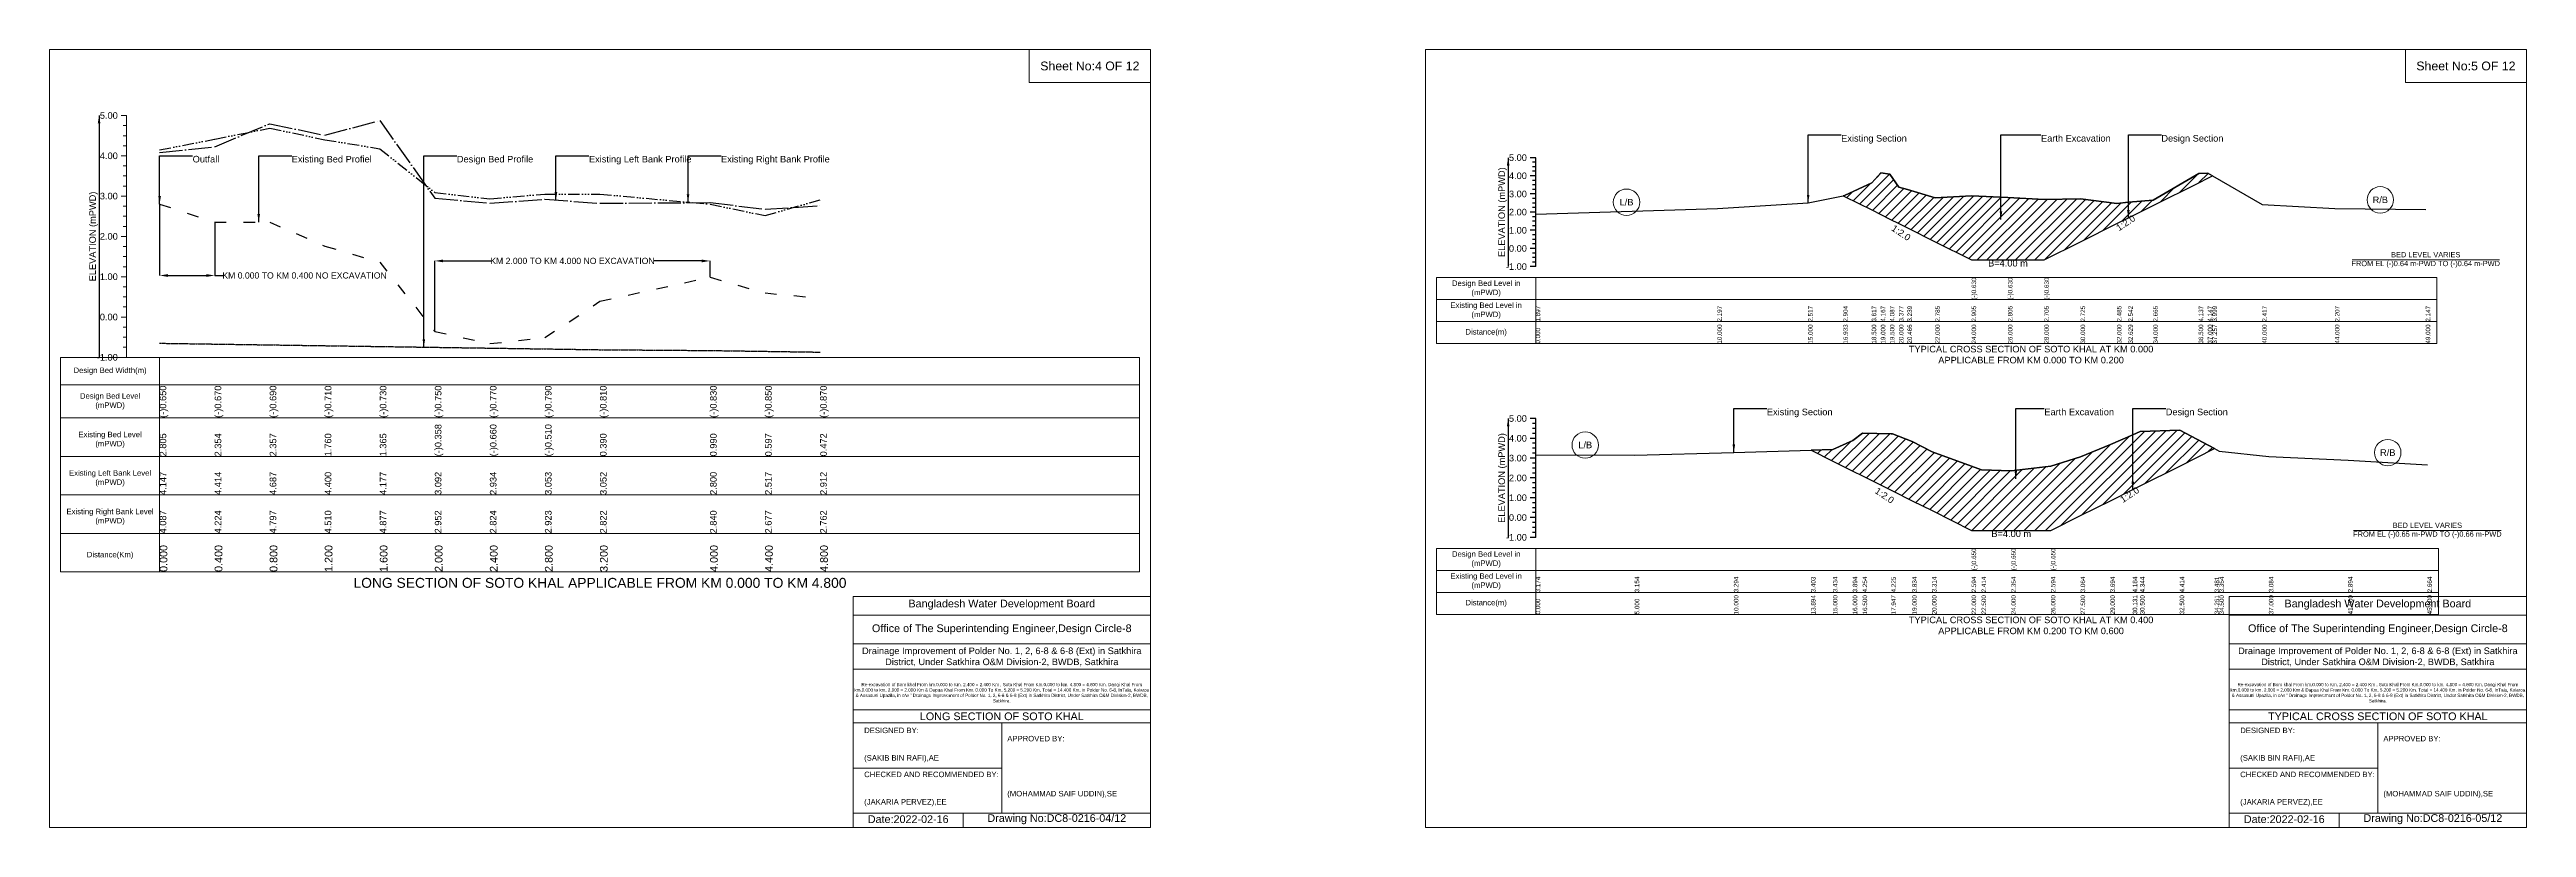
# Model space of a CAD drawing. Header units: inches. Extents: x 91000 to 538000, y -5656 to 0.
# Drawn here: x 130000 to 148000, y -5656 to 0 of the extents above; entities that cross this region are included whole.
import ezdxf

# ---------------------------------------------------------------- set-up
doc = ezdxf.new("R2010")
doc.units = ezdxf.units.IN
doc.header["$LTSCALE"] = 7
doc.header["$MEASUREMENT"] = 0
for name, pattern in [('ACAD_ISO03W100', [30, 12, -18]), ('ACAD_ISO04W100', [30, 24, -3, 0, -3]), ('ACAD_ISO14W100', [24, 12, -3, 0, -3, 0, -3, 0, -3]), ('CENTER', [2, 1.25, -0.25, 0.25, -0.25])]:
    doc.linetypes.add(name, pattern=pattern)
for name, color, linetype, lineweight in [('Cross section Data Border', 7, 'Continuous', 9), ('Cross Section Labels', 7, 'Continuous', 9), ('Design Bed Level Long Section', 7, 'CENTER', 25), ('Existing Bed Level for Long Section', 7, 'ACAD_ISO03W100', 25), ('Existing Left Bank of Long section', 7, 'ACAD_ISO04W100', 25), ('Existing Right Bank of Long Section', 7, 'ACAD_ISO14W100', 25), ('Existing_Bed_Level for Xsection', 7, 'Continuous', 25), ('Long Section Border', 7, 'Continuous', 9), ('Long Section Labels', 7, 'Continuous', 9), ('Vscale for Long Section', 7, 'Continuous', 9)]:
    doc.layers.add(name, color=color, linetype=linetype, lineweight=lineweight)
doc.styles.get("Standard").update_dxf_attribs({"font": 'arial.ttf'})
doc.dimstyles.get("Standard").update_dxf_attribs({"dimtxt": 45, "dimasz": 60, "dimexe": 0.18, "dimexo": 0.0625, "dimgap": 0.09, "dimtad": 0, "dimtih": 1, "dimtoh": 1, "dimdec": 4, "dimzin": 0, "dimdsep": 46, "dimtxsty": 'Standard', "dimcen": 0.09, "dimadec": 0, "dimazin": 0, "dimtfac": 1, "dimtdec": 4, "dimtofl": 0, "dimtmove": 0, "dimatfit": 3, "dimfxl": 1, "dimtolj": 1, "dimtzin": 0, "dimarcsym": 0})

# ---------------------------------------------------------------- blocks, each defined once
blk = doc.blocks.new('*D2')
at = {"layer": 'Cross Section Labels', "color": 0, "lineweight": -2, "transparency": 16777216}
for p, q in [((130800, -1123), (130800, -1643)), ((131200, -1255), (131200, -1643)), ((130860, -1643), (131140, -1643)), ((131200, -1643), (131260, -1643))]:
    blk.add_line(p, q, dxfattribs=at)
at = {"layer": 'Cross Section Labels', "color": 0, "transparency": 16777216}
for points in [[(130860, -1633), (130860, -1653), (130800, -1643)], [(131140, -1633), (131140, -1653), (131200, -1643)]]:
    blk.add_solid(points, dxfattribs=at)
at = {"layer": 'Defpoints', "color": 0, "transparency": 16777216}
for p in [(130800, -1123), (131200, -1255), (131200, -1643)]:
    blk.add_point(p, dxfattribs=at)
at = {"layer": 'Cross Section Labels', "color": 0, "transparency": 16777216, "insert": (131853, -1643), "char_height": 45, "attachment_point": 5}
blk.add_mtext('\\A1;KM 0.000 TO KM 0.400 NO EXCAVATION', dxfattribs=at)
blk = doc.blocks.new('*D3')
at = {"layer": 'Cross Section Labels', "color": 0, "lineweight": -2, "transparency": 16777216}
for p, q in [((132800, -2050), (132800, -1537)), ((132860, -1537), (133207, -1537)), ((134740, -1537), (134393, -1537)), ((134800, -1655), (134800, -1537))]:
    blk.add_line(p, q, dxfattribs=at)
at = {"layer": 'Cross Section Labels', "color": 0, "transparency": 16777216}
for points in [[(132860, -1527), (132860, -1547), (132800, -1537)], [(134740, -1527), (134740, -1547), (134800, -1537)]]:
    blk.add_solid(points, dxfattribs=at)
at = {"layer": 'Defpoints', "color": 0, "transparency": 16777216}
for p in [(134800, -1537), (134800, -1655), (132800, -2050)]:
    blk.add_point(p, dxfattribs=at)
at = {"layer": 'Cross Section Labels', "color": 0, "transparency": 16777216, "insert": (133800, -1537), "char_height": 45, "attachment_point": 5}
blk.add_mtext('\\A1;KM 2.000 TO KM 4.000 NO EXCAVATION', dxfattribs=at)

msp = doc.modelspace()

# ---------------------------------------------------------------- hatches: boundary and pattern name
at = {"layer": 'Existing_Bed_Level for Xsection'}
h = msp.add_hatch(dxfattribs=at)
h.set_pattern_fill('ANSI31', color=256, scale=396, style=0)
h.paths.add_polyline_path([(143035.13714, -1063.13257), (143044, -1067.564), (143242, -1166.564), (143308, -1199.564), (143374, -1232.564), (143440, -1265.564), (143501.56857, -1296.34829), (143704, -1397.564), (143968, -1529.564), (144232, -1529.564), (144496, -1529.564), (144760, -1397.564), (145024, -1265.564), (145106.98019, -1224.07391), (145288, -1133.564), (145618, -968.564), (145684, -935.564), (145717.96037, -918.58381), (145684, -899), (145618, -900.32), (145288, -1094.624), (145106.98019, -1110.91578), (145024, -1118.384), (144760, -1086.704), (144496, -1089.344), (144232, -1076.144), (143968, -1062.944), (143704, -1078.784), (143501.56857, -1018.8643), (143440, -1000.64), (143374, -906.92), (143308, -896.36), (143242, -968.96), (143044, -1061.36)])
h = msp.add_hatch(dxfattribs=at)
h.set_pattern_fill('ANSI31', color=256, scale=432, style=0)
h.paths.add_polyline_path([(142800.72727, -2912.93964), (142960, -2992.576), (143104, -3064.576), (143176, -3100.576), (143384.36364, -3204.75782), (143392, -3208.576), (143536, -3280.576), (143680, -3352.576), (143968, -3496.576), (144040, -3496.576), (144256, -3496.576), (144544, -3496.576), (144760, -3388.576), (144976, -3280.576), (145138.80388, -3199.17406), (145192, -3172.576), (145480, -3028.576), (145733.60777, -2901.77212), (145480, -2767.36), (145192, -2777.44), (145138.80388, -2800.49165), (144976, -2871.04), (144760, -2961.76), (144544, -3029.44), (144256, -3064), (144040, -3055.36), (143968, -3029.44), (143680, -2925.76), (143536, -2850.88), (143392, -2794.72), (143384.36364, -2794.56727), (143176, -2790.4), (143104, -2842.24), (142960, -2908.48)])

# ---------------------------------------------------------------- linework, layer by layer
at = {"layer": 'Cross section Data Border'}
for points in [[(140080, -1658.404), (147348, -1658.404), (147348, -2138.404), (140080, -2138.404)], [(140080, -3626.976), (147360, -3626.976), (147360, -4106.976), (140080, -4106.976)]]:
    msp.add_lwpolyline(points, close=True, dxfattribs=at)
for points in [[(140800, -1658.404), (140800, -2138.404)], [(140080, -1818.404), (147348, -1818.404)], [(140080, -1978.404), (147348, -1978.404)], [(140800, -3626.976), (140800, -4106.976)], [(140080, -3786.976), (147360, -3786.976)], [(140080, -3946.976), (147360, -3946.976)]]:
    msp.add_lwpolyline(points, dxfattribs=at)
at = {"layer": 'Cross Section Labels'}
for points in [[(130000, 0), (138000, 0), (138000, -5656), (130000, -5656)], [(137120, 0), (138000, 0), (138000, -240), (137120, -240)], [(140000, 0), (148000, 0), (148000, -5656), (140000, -5656)], [(147120, 0), (148000, 0), (148000, -240), (147120, -240)]]:
    msp.add_lwpolyline(points, close=True, dxfattribs=at)
for points in [[(146732.19427, -1529.564), (147803.80573, -1529.564)], [(146744.19427, -3496.576), (147815.80573, -3496.576)], [(135840, -5656), (135840, -3976), (138000, -3976)], [(135840, -4112), (138000, -4112)], [(145840, -5656), (145840, -3976), (148000, -3976)], [(145840, -4112), (148000, -4112)], [(135840, -4320), (138000, -4320)], [(145840, -4320), (148000, -4320)], [(135840, -4504), (138000, -4504)], [(145840, -4504), (148000, -4504)], [(135840, -4800), (138000, -4800)], [(145840, -4800), (148000, -4800)], [(135840, -4896), (138000, -4896)], [(136920, -4896), (136920, -5552)], [(145840, -4896), (148000, -4896)], [(146920, -4896), (146920, -5552)], [(135840, -5224), (136920, -5224)], [(145840, -5224), (146920, -5224)], [(135840, -5552), (138000, -5552)], [(136640, -5552), (136640, -5656)], [(145840, -5552), (148000, -5552)], [(146640, -5552), (146640, -5656)]]:
    msp.add_lwpolyline(points, dxfattribs=at)
for centre in [(141460, -1110.2), (146938, -1093.04), (141160, -2875.36), (146992, -2930.8)]:
    msp.add_circle(centre, 96, dxfattribs=at)
at = {"layer": 'Design Bed Level Long Section'}
msp.add_lwpolyline([(130800, -2135.45), (131200, -2141.31), (131600, -2147.17), (132000, -2153.03), (132400, -2158.89), (132800, -2164.75), (133200, -2170.61), (133600, -2176.47), (134000, -2182.33), (134800, -2188.19), (135200, -2194.05), (135600, -2199.91)], dxfattribs=at)
at = {"layer": 'Existing Bed Level for Long Section'}
msp.add_lwpolyline([(130800, -1123.135), (131200, -1255.278), (131600, -1254.399), (132000, -1429.32), (132400, -1545.055), (132800, -2049.894), (133200, -2138.38), (133600, -2094.43), (134000, -1830.73), (134800, -1654.93), (135200, -1770.079), (135600, -1806.704)], dxfattribs=at)
at = {"layer": 'Existing Left Bank of Long section'}
msp.add_lwpolyline([(130800, -747.509), (131200, -707.368), (131600, -539.479), (132000, -623.57), (132400, -516.039), (132800, -1080.064), (133200, -1117.568), (133600, -1088.561), (134000, -1118.154), (134800, -1112.88), (135200, -1160.639), (135600, -1135.734)], dxfattribs=at)
at = {"layer": 'Existing Right Bank of Long Section'}
msp.add_lwpolyline([(130800, -729.929), (131200, -651.698), (131600, -571.709), (132000, -655.8), (132400, -721.139), (132800, -1039.044), (133200, -1085.338), (133600, -1050.471), (134000, -1050.764), (134800, -1124.6), (135200, -1207.519), (135600, -1091.784)], dxfattribs=at)
at = {"layer": 'Existing_Bed_Level for Xsection'}
for points in [[(140800, -786.404), (140760, -786.404)], [(140800, -819.404), (140776, -819.404)], [(140800, -852.404), (140776, -852.404)], [(140800, -885.404), (140776, -885.404)], [(140800, -1578.404), (140800, -1446.404), (140800, -1314.404), (140800, -1182.404), (140800, -1050.404), (140800, -918.404), (140800, -786.404)], [(140800, -1196), (142120, -1156.4), (142780, -1114.16), (143035.13714, -1063.13257), (143044, -1061.36), (143242, -968.96), (143308, -896.36), (143374, -906.92), (143440, -1000.64), (143501.56857, -1018.8643), (143704, -1078.784), (143968, -1062.944), (143968, -1062.944), (144232, -1076.144), (144232, -1076.144), (144496, -1089.344), (144496, -1089.344), (144760, -1086.704), (145024, -1118.384), (145106.98019, -1110.91578), (145288, -1094.624), (145618, -900.32), (145684, -899), (145717.96037, -918.58381), (146080, -1127.36), (146608, -1155.08), (147268, -1163)], [(140800, -918.404), (140760, -918.404)], [(140800, -1050.404), (140760, -1050.404)], [(140800, -951.404), (140776, -951.404)], [(140800, -984.404), (140776, -984.404)], [(140800, -1017.404), (140776, -1017.404)], [(140800, -1182.404), (140760, -1182.404)], [(140800, -1083.404), (140776, -1083.404)], [(140800, -1116.404), (140776, -1116.404)], [(140800, -1149.404), (140776, -1149.404)], [(140800, -1215.404), (140776, -1215.404)], [(140800, -1248.404), (140776, -1248.404)], [(140800, -1314.404), (140760, -1314.404)], [(140800, -1281.404), (140776, -1281.404)], [(140800, -1347.404), (140776, -1347.404)], [(140800, -1380.404), (140776, -1380.404)], [(140800, -1413.404), (140776, -1413.404)], [(140800, -1446.404), (140760, -1446.404)], [(140800, -1578.404), (140760, -1578.404)], [(140800, -1479.404), (140776, -1479.404)], [(140800, -1512.404), (140776, -1512.404)], [(140800, -1545.404), (140776, -1545.404)], [(140800, -2682.976), (140760, -2682.976)], [(140800, -3546.976), (140800, -3402.976), (140800, -3258.976), (140800, -3114.976), (140800, -2970.976), (140800, -2826.976), (140800, -2682.976)], [(140800, -2826.976), (140760, -2826.976)], [(140800, -2718.976), (140776, -2718.976)], [(140800, -2754.976), (140776, -2754.976)], [(140800, -2790.976), (140776, -2790.976)], [(140800, -2862.976), (140776, -2862.976)], [(140800, -2945.92), (141520, -2948.8), (142240, -2928.64), (142800.72727, -2912.93964), (142960, -2908.48), (143104, -2842.24), (143176, -2790.4), (143384.36364, -2794.56727), (143392, -2794.72), (143536, -2850.88), (143680, -2925.76), (143968, -3029.44), (143968, -3029.44), (144040, -3055.36), (144256, -3064), (144256, -3064), (144544, -3029.44), (144544, -3029.44), (144760, -2961.76), (144976, -2871.04), (145138.80388, -2800.49165), (145192, -2777.44), (145480, -2767.36), (145733.60777, -2901.77212), (145768, -2920), (146128, -2958.88), (146704, -2986.24), (147280, -3019.36)], [(140800, -2970.976), (140760, -2970.976)], [(140800, -2898.976), (140776, -2898.976)], [(140800, -2934.976), (140776, -2934.976)], [(140800, -3006.976), (140776, -3006.976)], [(140800, -3042.976), (140776, -3042.976)], [(140800, -3114.976), (140760, -3114.976)], [(140800, -3078.976), (140776, -3078.976)], [(140800, -3150.976), (140776, -3150.976)], [(140800, -3186.976), (140776, -3186.976)], [(140800, -3222.976), (140776, -3222.976)], [(140800, -3258.976), (140760, -3258.976)], [(140800, -3402.976), (140760, -3402.976)], [(140800, -3294.976), (140776, -3294.976)], [(140800, -3330.976), (140776, -3330.976)], [(140800, -3366.976), (140776, -3366.976)], [(140800, -3546.976), (140760, -3546.976)], [(140800, -3438.976), (140776, -3438.976)], [(140800, -3474.976), (140776, -3474.976)], [(140800, -3510.976), (140776, -3510.976)]]:
    msp.add_lwpolyline(points, dxfattribs=at)
for points in [[(143035.13714, -1063.13257), (143044, -1067.564), (143242, -1166.564), (143308, -1199.564), (143374, -1232.564), (143440, -1265.564), (143501.56857, -1296.34829), (143704, -1397.564), (143968, -1529.564), (143968, -1529.564), (144232, -1529.564), (144232, -1529.564), (144496, -1529.564), (144496, -1529.564), (144760, -1397.564), (145024, -1265.564), (145106.98019, -1224.07391), (145288, -1133.564), (145618, -968.564), (145684, -935.564), (145717.96037, -918.58381), (145717.96037, -918.58381), (145717.96037, -918.58381), (145684, -899), (145618, -900.32), (145288, -1094.624), (145106.98019, -1110.91578), (145024, -1118.384), (144760, -1086.704), (144496, -1089.344), (144496, -1089.344), (144232, -1076.144), (144232, -1076.144), (143968, -1062.944), (143968, -1062.944), (143704, -1078.784), (143501.56857, -1018.8643), (143440, -1000.64), (143374, -906.92), (143308, -896.36), (143242, -968.96), (143044, -1061.36)], [(142800.72727, -2912.93964), (142800.72727, -2912.93964), (142960, -2992.576), (143104, -3064.576), (143176, -3100.576), (143384.36364, -3204.75782), (143392, -3208.576), (143536, -3280.576), (143680, -3352.576), (143968, -3496.576), (143968, -3496.576), (144040, -3496.576), (144256, -3496.576), (144256, -3496.576), (144544, -3496.576), (144544, -3496.576), (144760, -3388.576), (144976, -3280.576), (145138.80388, -3199.17406), (145192, -3172.576), (145480, -3028.576), (145733.60777, -2901.77212), (145480, -2767.36), (145192, -2777.44), (145138.80388, -2800.49165), (144976, -2871.04), (144760, -2961.76), (144544, -3029.44), (144544, -3029.44), (144256, -3064), (144256, -3064), (144040, -3055.36), (143968, -3029.44), (143968, -3029.44), (143680, -2925.76), (143536, -2850.88), (143392, -2794.72), (143384.36364, -2794.56727), (143176, -2790.4), (143104, -2842.24), (142960, -2908.48), (142800.72727, -2912.93964)]]:
    msp.add_lwpolyline(points, close=True, dxfattribs=at)
at = {"layer": 'Long Section Border'}
msp.add_lwpolyline([(130080, -2238), (137920, -2238), (137920, -3798), (130080, -3798)], close=True, dxfattribs=at)
for points in [[(130800, -2238), (130800, -3798)], [(130080, -2438), (137920, -2438)], [(130080, -2678), (137920, -2678)], [(130080, -2958), (137920, -2958)], [(130080, -3238), (137920, -3238)], [(130080, -3518), (137920, -3518)]]:
    msp.add_lwpolyline(points, dxfattribs=at)
at = {"layer": 'Vscale for Long Section'}
for points in [[(130560, -480), (130520, -480)], [(130560, -2238), (130560, -1945), (130560, -1652), (130560, -1359), (130560, -1066), (130560, -773), (130560, -480)], [(130560, -553.25), (130536, -553.25)], [(130560, -626.5), (130536, -626.5)], [(130560, -699.75), (130536, -699.75)], [(130560, -773), (130520, -773)], [(130560, -846.25), (130536, -846.25)], [(130560, -1066), (130520, -1066)], [(130560, -919.5), (130536, -919.5)], [(130560, -992.75), (130536, -992.75)], [(130560, -1139.25), (130536, -1139.25)], [(130560, -1212.5), (130536, -1212.5)], [(130560, -1359), (130520, -1359)], [(130560, -1285.75), (130536, -1285.75)], [(130560, -1432.25), (130536, -1432.25)], [(130560, -1505.5), (130536, -1505.5)], [(130560, -1578.75), (130536, -1578.75)], [(130560, -1652), (130520, -1652)], [(130560, -1725.25), (130536, -1725.25)], [(130560, -1798.5), (130536, -1798.5)], [(130560, -1945), (130520, -1945)], [(130560, -1871.75), (130536, -1871.75)], [(130560, -2018.25), (130536, -2018.25)], [(130560, -2091.5), (130536, -2091.5)], [(130560, -2238), (130520, -2238)], [(130560, -2164.75), (130536, -2164.75)]]:
    msp.add_lwpolyline(points, dxfattribs=at)

# ---------------------------------------------------------------- texts
at = {"layer": 'Cross section Data Border', "char_height": 40, "width": 640, "attachment_point": 5}
for s, insert in [('Design Bed Level in (mPWD)', (140440, -1738.404)), ('Existing Bed Level in (mPWD)', (140440, -1898.404)), ('Distance(m)', (140440, -2058.404)), ('Design Bed Level in (mPWD)', (140440, -3706.976)), ('Existing Bed Level in (mPWD)', (140440, -3866.976)), ('Distance(m)', (140440, -4026.976))]:
    msp.add_mtext(s, dxfattribs=dict(at, insert=insert))
at = {"layer": 'Cross Section Labels'}
for s, insert, char_height, attachment_point in [('Sheet No:4 OF 12', (137560, -120), 64, 5), ('Sheet No:5 OF 12', (147560, -120), 64, 5), ('Existing Section', (143020, -621.404), 48, 1), ('Earth Excavation', (144472, -621.404), 48, 1), ('Design Section', (145346.98019, -621.404), 48, 1), ('R/B', (146938, -1093.04), 48, 5), ('L/B', (141460, -1110.2), 48, 5), ('B=4.00 m', (144232, -1529.564), 48, 2), ('BED LEVEL VARIES ^JFROM EL (-)0.64 m-PWD TO (-)0.64 m-PWD', (147268, -1529.564), 38.4, 5), ('TYPICAL CROSS SECTION OF SOTO KHAL AT KM 0.000^JAPPLICABLE FROM KM 0.000 TO KM 0.200', (144400, -2218.404), 48, 5), ('Existing Section', (142480, -2610.976), 48, 1), ('Earth Excavation', (144496, -2610.976), 48, 1), ('Design Section', (145378.80388, -2610.976), 48, 1), ('L/B', (141160, -2875.36), 48, 5), ('R/B', (146992, -2930.8), 48, 5), ('B=4.00 m', (144256, -3496.576), 48, 2), ('BED LEVEL VARIES ^JFROM EL (-)0.65 m-PWD TO (-)0.66 m-PWD', (147280, -3496.576), 38.4, 5), ('Bangladesh Water Development Board', (136920, -4036), 56, 5), ('TYPICAL CROSS SECTION OF SOTO KHAL AT KM 0.400^JAPPLICABLE FROM KM 0.200 TO KM 0.600', (144400, -4186.976), 48, 5), ('Bangladesh Water Development Board', (146920, -4036), 56, 5), ('Office of The Superintending Engineer,Design Circle-8', (136920, -4216), 56, 5), ('Office of The Superintending Engineer,Design Circle-8', (146920, -4216), 56, 5)]:
    msp.add_mtext(s, dxfattribs=dict(at, insert=insert, char_height=char_height, attachment_point=attachment_point))
at = {"layer": 'Cross Section Labels', "char_height": 48, "attachment_point": 2}
for insert, rotation in [((145073.98019, -1240.57391), 33.690067526), ((143468.56857, -1312.84829), 326.309932474), ((143348.36364, -3222.75782), 326.309932474), ((145102.80388, -3217.17406), 33.690067526)]:
    msp.add_mtext('1:2.0', dxfattribs=dict(at, insert=insert, rotation=rotation))
at = {"layer": 'Cross Section Labels'}
for s, insert, char_height, width, attachment_point in [('Drainage Improvement of Polder No. 1, 2, 6-8 & 6-8 (Ext) in Satkhira District, Under Satkhira O&M Division-2, BWDB, Satkhira', (136920, -4416), 48, 2240, 5), ('Drainage Improvement of Polder No. 1, 2, 6-8 & 6-8 (Ext) in Satkhira District, Under Satkhira O&M Division-2, BWDB, Satkhira', (146920, -4416), 48, 2240, 5), ('Re-excavation of Boro khal From km.0.000 to Km. 2.400 = 2.400 Km , Soto Khal From Km.0.000 to km. 4.800 = 4.800 Km, Dangi Khal From km.0.000 to km. 2.000 = 2.000 Km & Dapua Khal From Km. 0.000 To Km. 5.200 = 5.200 Km. Total = 14.400 Km. in Polder No. 6-8, InTala, Kolaroa & Assasuni Upazila, in c/w “ Drainage Improvement of Polder No. 1, 2, 6-8 & 6-8 (Ext) in Satkhira District, Under Satkhira O&M Division-2, BWDB, Satkhira.', (136920, -4676), 23.56497918, 2160, 5), ('Re-excavation of Boro khal From km.0.000 to Km. 2.400 = 2.400 Km , Soto Khal From Km.0.000 to km. 4.800 = 4.800 Km, Dangi Khal From km.0.000 to km. 2.000 = 2.000 Km & Dapua Khal From Km. 0.000 To Km. 5.200 = 5.200 Km. Total = 14.400 Km. in Polder No. 6-8, InTala, Kolaroa & Assasuni Upazila, in c/w “ Drainage Improvement of Polder No. 1, 2, 6-8 & 6-8 (Ext) in Satkhira District, Under Satkhira O&M Division-2, BWDB, Satkhira.', (146920, -4676), 23.56497918, 2160, 5), ('LONG SECTION OF SOTO KHAL', (136920, -4848), 56, 2240, 5), ('TYPICAL CROSS SECTION OF SOTO KHAL', (146920, -4848), 56, 2240, 5), ('DESIGNED BY:^J^J^J(SAKIB BIN RAFI),AE', (135920, -5056), 40, 1120, 4), ('APPROVED BY:^J^J^J^J^J^J(MOHAMMAD SAIF UDDIN),SE', (136960, -5216), 40, 1120, 4), ('DESIGNED BY:^J^J^J(SAKIB BIN RAFI),AE', (145920, -5056), 40, 1120, 4), ('APPROVED BY:^J^J^J^J^J^J(MOHAMMAD SAIF UDDIN),SE', (146960, -5216), 40, 1120, 4), ('CHECKED AND RECOMMENDED BY:^J^J^J(JAKARIA PERVEZ),EE', (135920, -5376), 40, 1120, 4), ('CHECKED AND RECOMMENDED BY:^J^J^J(JAKARIA PERVEZ),EE', (145920, -5376), 40, 1120, 4), ('Date:2022-02-16', (136240, -5596), 56, 1120, 5), ('Drawing No:DC8-0216-04/12', (137320, -5596), 56, 1760, 5), ('Date:2022-02-16', (146240, -5596), 56, 1120, 5), ('Drawing No:DC8-0216-05/12', (147320, -5596), 56, 1760, 5)]:
    msp.add_mtext(s, dxfattribs=dict(at, insert=insert, char_height=char_height, width=width, attachment_point=attachment_point))
at = {"layer": 'Existing_Bed_Level for Xsection', "rotation": 90}
for s, insert, char_height, attachment_point in [('ELEVATION (mPWD)', (140560, -1182.404), 48, 5), ('(-)0.630', (143968, -1818.404), 32.8, 1), ('(-)0.630', (144232, -1818.404), 32.8, 1), ('(-)0.630', (144496, -1818.404), 32.8, 1), ('1.897', (140800, -1978.404), 32.8, 1), ('2.197', (142120, -1978.404), 32.8, 1), ('2.517', (142780, -1978.404), 32.8, 1), ('2.904', (143035.13714, -1978.404), 32.8, 1), ('3.617', (143242, -1978.404), 32.8, 1), ('4.167', (143308, -1978.404), 32.8, 1), ('4.087', (143374, -1978.404), 32.8, 1), ('3.377', (143440, -1978.404), 32.8, 1), ('3.239', (143501.56857, -1978.404), 32.8, 1), ('2.785', (143704, -1978.404), 32.8, 1), ('2.905', (143968, -1978.404), 32.8, 1), ('2.805', (144232, -1978.404), 32.8, 1), ('2.705', (144496, -1978.404), 32.8, 1), ('2.725', (144760, -1978.404), 32.8, 1), ('2.485', (145024, -1978.404), 32.8, 1), ('2.542', (145106.98019, -1978.404), 32.8, 1), ('2.665', (145288, -1978.404), 32.8, 1), ('4.137', (145618, -1978.404), 32.8, 1), ('4.147', (145684, -1978.404), 32.8, 1), ('3.999', (145717.96037, -1978.404), 32.8, 1), ('2.417', (146080, -1978.404), 32.8, 1), ('2.207', (146608, -1978.404), 32.8, 1), ('2.147', (147268, -1978.404), 32.8, 1), ('0.000', (140800, -2138.404), 32.8, 1), ('10.000', (142120, -2138.404), 32.8, 1), ('15.000', (142780, -2138.404), 32.8, 1), ('16.933', (143035.13714, -2138.404), 32.8, 1), ('18.500', (143242, -2138.404), 32.8, 1), ('19.000', (143308, -2138.404), 32.8, 1), ('19.500', (143374, -2138.404), 32.8, 1), ('20.000', (143440, -2138.404), 32.8, 1), ('20.466', (143501.56857, -2138.404), 32.8, 1), ('22.000', (143704, -2138.404), 32.8, 1), ('24.000', (143968, -2138.404), 32.8, 1), ('26.000', (144232, -2138.404), 32.8, 1), ('28.000', (144496, -2138.404), 32.8, 1), ('30.000', (144760, -2138.404), 32.8, 1), ('32.000', (145024, -2138.404), 32.8, 1), ('32.629', (145106.98019, -2138.404), 32.8, 1), ('34.000', (145288, -2138.404), 32.8, 1), ('36.500', (145618, -2138.404), 32.8, 1), ('37.000', (145684, -2138.404), 32.8, 1), ('37.257', (145717.96037, -2138.404), 32.8, 1), ('40.000', (146080, -2138.404), 32.8, 1), ('44.000', (146608, -2138.404), 32.8, 1), ('49.000', (147268, -2138.404), 32.8, 1), ('ELEVATION (mPWD)', (140560, -3114.976), 48, 5), ('(-)0.650', (143968, -3786.976), 32.8, 1), ('(-)0.650', (144256, -3786.976), 32.8, 1), ('(-)0.650', (144544, -3786.976), 32.8, 1), ('3.174', (140800, -3946.976), 32.8, 1), ('3.154', (141520, -3946.976), 32.8, 1), ('3.294', (142240, -3946.976), 32.8, 1), ('3.403', (142800.72727, -3946.976), 32.8, 1), ('3.434', (142960, -3946.976), 32.8, 1), ('3.894', (143104, -3946.976), 32.8, 1), ('4.254', (143176, -3946.976), 32.8, 1), ('4.225', (143384.36364, -3946.976), 32.8, 1), ('3.834', (143536, -3946.976), 32.8, 1), ('3.314', (143680, -3946.976), 32.8, 1), ('2.594', (143968, -3946.976), 32.8, 1), ('2.414', (144040, -3946.976), 32.8, 1), ('2.354', (144256, -3946.976), 32.8, 1), ('2.594', (144544, -3946.976), 32.8, 1), ('3.064', (144760, -3946.976), 32.8, 1), ('3.694', (144976, -3946.976), 32.8, 1), ('4.184', (145138.80388, -3946.976), 32.8, 1), ('4.344', (145192, -3946.976), 32.8, 1), ('4.414', (145480, -3946.976), 32.8, 1), ('3.481', (145733.60777, -3946.976), 32.8, 1), ('3.354', (145768, -3946.976), 32.8, 1), ('3.084', (146128, -3946.976), 32.8, 1), ('2.894', (146704, -3946.976), 32.8, 1), ('2.664', (147280, -3946.976), 32.8, 1), ('0.000', (140800, -4106.976), 32.8, 1), ('5.000', (141520, -4106.976), 32.8, 1), ('10.000', (142240, -4106.976), 32.8, 1), ('13.894', (142800.72727, -4106.976), 32.8, 1), ('15.000', (142960, -4106.976), 32.8, 1), ('16.000', (143104, -4106.976), 32.8, 1), ('16.500', (143176, -4106.976), 32.8, 1), ('17.947', (143384.36364, -4106.976), 32.8, 1), ('19.000', (143536, -4106.976), 32.8, 1), ('20.000', (143680, -4106.976), 32.8, 1), ('22.000', (143968, -4106.976), 32.8, 1), ('22.500', (144040, -4106.976), 32.8, 1), ('24.000', (144256, -4106.976), 32.8, 1), ('26.000', (144544, -4106.976), 32.8, 1), ('27.500', (144760, -4106.976), 32.8, 1), ('29.000', (144976, -4106.976), 32.8, 1), ('30.131', (145138.80388, -4106.976), 32.8, 1), ('30.500', (145192, -4106.976), 32.8, 1), ('32.500', (145480, -4106.976), 32.8, 1), ('34.261', (145733.60777, -4106.976), 32.8, 1), ('34.500', (145768, -4106.976), 32.8, 1), ('37.000', (146128, -4106.976), 32.8, 1), ('41.000', (146704, -4106.976), 32.8, 1), ('45.000', (147280, -4106.976), 32.8, 1)]:
    msp.add_mtext(s, dxfattribs=dict(at, insert=insert, char_height=char_height, attachment_point=attachment_point))
at = {"layer": 'Existing_Bed_Level for Xsection', "char_height": 48, "attachment_point": 6}
for s, insert in [('4.00', (140736, -918.404)), ('5.00', (140736, -786.404)), ('3.00', (140736, -1050.404)), ('2.00', (140736, -1182.404)), ('0.00', (140736, -1446.404)), ('1.00', (140736, -1314.404)), ('-1.00', (140736, -1578.404)), ('5.00', (140736, -2682.976)), ('4.00', (140736, -2826.976)), ('3.00', (140736, -2970.976)), ('2.00', (140736, -3114.976)), ('1.00', (140736, -3258.976)), ('0.00', (140736, -3402.976)), ('-1.00', (140736, -3546.976))]:
    msp.add_mtext(s, dxfattribs=dict(at, insert=insert))
at = {"layer": 'Long Section Border', "attachment_point": 5}
for s, insert, char_height in [('Design Bed Width(m)', (130440, -2338), 40), ('Design Bed Level^J(mPWD)', (130440, -2558), 40), ('Existing Bed Level^J(mPWD)', (130440, -2838), 40), ('Existing Left Bank Level^J(mPWD)', (130440, -3118), 40), ('Existing Right Bank Level^J(mPWD)', (130440, -3398), 40), ('Distance(Km)', (130440, -3678), 40), ('LONG SECTION OF SOTO KHAL APPLICABLE FROM KM 0.000 TO KM 4.800', (134000, -3878), 72)]:
    msp.add_mtext(s, dxfattribs=dict(at, insert=insert, char_height=char_height))
at = {"layer": 'Long Section Labels', "char_height": 48, "attachment_point": 1}
for s, insert in [('Outfall', (131040, -773)), ('Existing Bed Profiel', (131759.99975, -773)), ('Design Bed Profile', (132960, -773)), ('Existing Left Bank Profile', (133919.99463, -773)), ('Existing Right Bank Profile', (134879.9981, -773))]:
    msp.add_mtext(s, dxfattribs=dict(at, insert=insert))
at = {"layer": 'Vscale for Long Section', "char_height": 48, "attachment_point": 6}
for s, insert in [('5.00', (130496, -480)), ('4.00', (130496, -773)), ('3.00', (130496, -1066)), ('2.00', (130496, -1359)), ('1.00', (130496, -1652)), ('0.00', (130496, -1945)), ('-1.00', (130496, -2238))]:
    msp.add_mtext(s, dxfattribs=dict(at, insert=insert))
at = {"layer": 'Vscale for Long Section', "rotation": 90}
for s, insert, char_height, attachment_point in [('ELEVATION (mPWD)', (130320, -1359), 48, 5), ('(-)0.650', (130800, -2678), 48, 1), ('(-)0.670', (131200, -2678), 48, 1), ('(-)0.690', (131600, -2678), 48, 1), ('(-)0.710', (132000, -2678), 48, 1), ('(-)0.730', (132400, -2678), 48, 1), ('(-)0.750', (132800, -2678), 48, 1), ('(-)0.770', (133200, -2678), 48, 1), ('(-)0.790', (133600, -2678), 48, 1), ('(-)0.810', (134000, -2678), 48, 1), ('(-)0.830', (134800, -2678), 48, 1), ('(-)0.850', (135200, -2678), 48, 1), ('(-)0.870', (135600, -2678), 48, 1), ('2.805', (130800, -2958), 48, 1), ('2.354', (131200, -2958), 48, 1), ('2.357', (131600, -2958), 48, 1), ('1.760', (132000, -2958), 48, 1), ('1.365', (132400, -2958), 48, 1), ('(-)0.358', (132800, -2958), 48, 1), ('(-)0.660', (133200, -2958), 48, 1), ('(-)0.510', (133600, -2958), 48, 1), ('0.390', (134000, -2958), 48, 1), ('0.990', (134800, -2958), 48, 1), ('0.597', (135200, -2958), 48, 1), ('0.472', (135600, -2958), 48, 1), ('4.147', (130800, -3238), 48, 1), ('4.414', (131200, -3238), 48, 1), ('4.687', (131600, -3238), 48, 1), ('4.400', (132000, -3238), 48, 1), ('4.177', (132400, -3238), 48, 1), ('3.092', (132800, -3238), 48, 1), ('2.934', (133200, -3238), 48, 1), ('3.053', (133600, -3238), 48, 1), ('3.052', (134000, -3238), 48, 1), ('2.800', (134800, -3238), 48, 1), ('2.517', (135200, -3238), 48, 1), ('2.912', (135600, -3238), 48, 1), ('4.087', (130800, -3518), 48, 1), ('4.224', (131200, -3518), 48, 1), ('4.797', (131600, -3518), 48, 1), ('4.510', (132000, -3518), 48, 1), ('4.877', (132400, -3518), 48, 1), ('2.952', (132800, -3518), 48, 1), ('2.824', (133200, -3518), 48, 1), ('2.923', (133600, -3518), 48, 1), ('2.822', (134000, -3518), 48, 1), ('2.840', (134800, -3518), 48, 1), ('2.677', (135200, -3518), 48, 1), ('2.762', (135600, -3518), 48, 1), ('0.000', (130800, -3798), 56, 1), ('0.400', (131200, -3798), 56, 1), ('0.800', (131600, -3798), 56, 1), ('1.200', (132000, -3798), 56, 1), ('1.600', (132400, -3798), 56, 1), ('2.000', (132800, -3798), 56, 1), ('2.400', (133200, -3798), 56, 1), ('2.800', (133600, -3798), 56, 1), ('3.200', (134000, -3798), 56, 1), ('4.000', (134800, -3798), 56, 1), ('4.400', (135200, -3798), 56, 1), ('4.800', (135600, -3798), 56, 1)]:
    msp.add_mtext(s, dxfattribs=dict(at, insert=insert, char_height=char_height, attachment_point=attachment_point))

# ---------------------------------------------------------------- dimensions: what is measured, and where the dimension line sits
at = {"layer": 'Cross Section Labels'}
for base, p1, p2, text, picture, middle in [((131200, -1642.64911), (130800, -1123.135), (131200, -1255.278), 'KM 0.000 TO KM 0.400 NO EXCAVATION', '*D2', (131852.62581, -1642.64911)), ((134800, -1537.09269), (132800, -2049.894), (134800, -1654.93), 'KM 2.000 TO KM 4.000 NO EXCAVATION', '*D3', (133800, -1537.09269))]:
    dim = msp.add_linear_dim(base=base, p1=p1, p2=p2, text=text, dimstyle='Standard', dxfattribs=at)
    dim.commit()
    dim.dimension.update_dxf_attribs({"geometry": picture, "text_midpoint": middle})

# ---------------------------------------------------------------- leaders
at = {"layer": 'Cross Section Labels', "annotation_type": 0, "has_hookline": 1, "hookline_direction": 0}
for points, text_width in [([(142780, -1114.16), (142780, -621.404), (143019.91, -621.404)], 467.16508), ([(144180.95138, -1234.75749), (144180.95138, -621.404), (144471.91, -621.404)], 496.99318), ([(145106.98019, -1224.07391), (145106.98019, -621.404), (145346.89019, -621.404)], 441.23329), ([(142240, -2928.64), (142240, -2610.976), (142479.91, -2610.976)], 467.16508), ([(144288.80753, -3121.63908), (144288.80753, -2610.976), (144495.91, -2610.976)], 496.99318), ([(145138.80388, -3199.17406), (145138.80388, -2610.976), (145378.71388, -2610.976)], 441.23329)]:
    msp.add_leader(points, dimstyle='Standard', override={"dimasz": 57.6}, dxfattribs=dict(at, text_width=text_width))
at = {"layer": 'Existing_Bed_Level for Xsection'}
for points in [[(140600, -786.404), (140600, -1578.404)], [(140600, -2682.976), (140600, -3546.976)]]:
    msp.add_leader(points, dimstyle='Standard', override={"dimasz": 57.6}, dxfattribs=at)
at = {"layer": 'Long Section Labels', "annotation_type": 0, "has_hookline": 1, "hookline_direction": 0}
for points, text_width in [([(130800, -1123.135), (130800, -773), (131039.91, -773)], 185.84447), ([(131519.99975, -1254.5748), (131519.99975, -773), (131759.90975, -773)], 571.4161), ([(132720, -2163.578), (132720, -773), (132959.91, -773)], 547.4161), ([(133679.99463, -1094.4792), (133679.99463, -773), (133919.90463, -773)], 737.35334), ([(134639.9981, -1109.83262), (134639.9981, -773), (134879.9081, -773)], 782.04638)]:
    msp.add_leader(points, dimstyle='Standard', override={"dimasz": 57.6}, dxfattribs=dict(at, text_width=text_width))
at = {"layer": 'Vscale for Long Section'}
msp.add_leader([(130360, -480), (130360, -2238)], dimstyle='Standard', override={"dimasz": 57.6}, dxfattribs=at)

doc.saveas('drawing.dxf')
